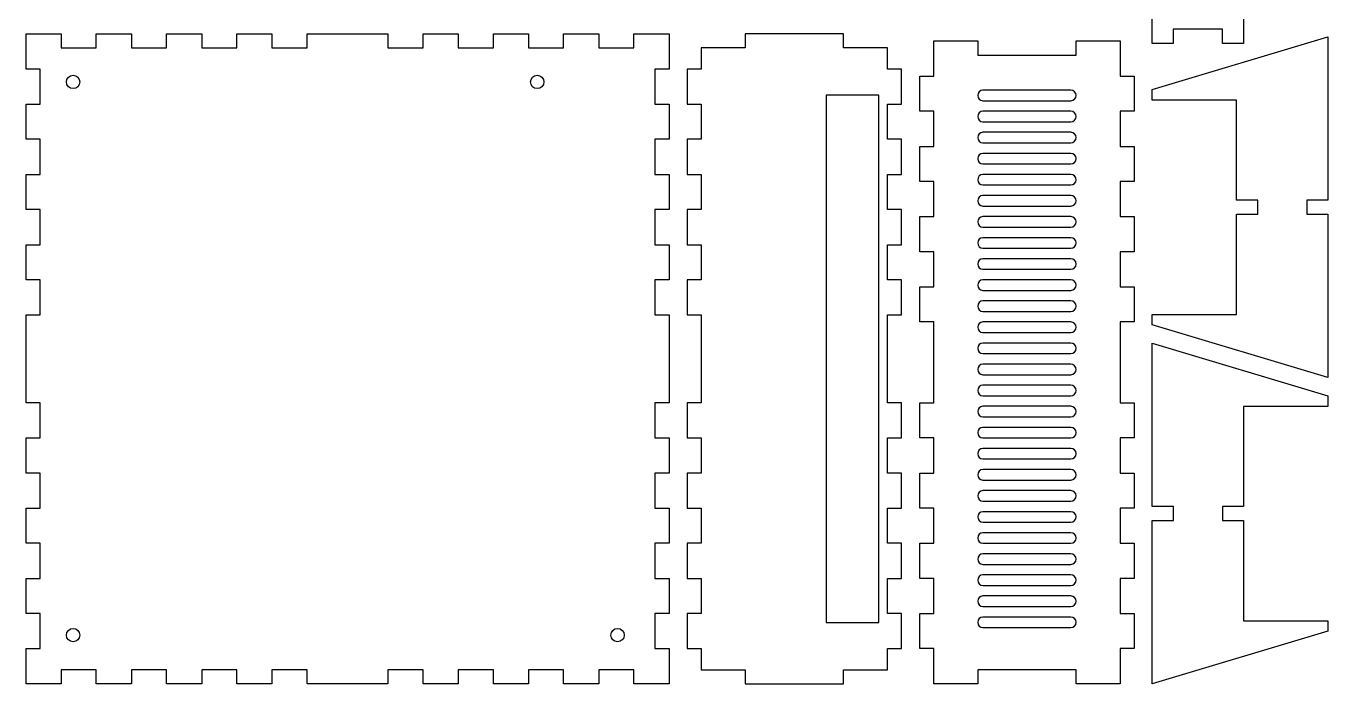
# Model space of a CAD drawing. Extents: x 5 to 376, y 5 to 380.
# Drawn here: x 5.2 to 375.7, y 5.1 to 192.4 of the extents above; entities that cross this region are included whole.
import ezdxf

# ---------------------------------------------------------------- set-up
doc = ezdxf.new("R2010")
doc.units = 0
doc.header["$MEASUREMENT"] = 0
doc.layers.add('Gas', color=7, linetype='Continuous')

msp = doc.modelspace()

# ---------------------------------------------------------------- linework, layer by layer
at = {"color": 7, "linetype": 'Continuous', "lineweight": 25}
for p, q in [((237.848915, 190.177455), (209.848915, 190.177455)), ((209.848915, 190.177455), (209.848915, 186.177455)), ((237.848915, 186.177455), (237.848915, 190.177455)), ((209.848915, 186.177455), (197.348915, 186.177455)), ((197.348915, 186.177455), (197.348915, 180.177455)), ((250.348915, 186.177455), (237.848915, 186.177455)), ((250.348915, 180.177455), (250.348915, 186.177455)), ((197.348915, 180.177455), (193.348915, 180.177455)), ((193.348915, 180.177455), (193.348915, 170.177455)), ((254.348915, 180.177455), (250.348915, 180.177455)), ((254.348915, 170.177455), (254.348915, 180.177455)), ((247.848915, 172.762955), (232.848915, 172.762955)), ((232.848915, 172.762955), (232.848915, 22.591955)), ((247.848915, 22.591955), (247.848915, 172.762955)), ((193.348915, 170.177455), (197.348915, 170.177455)), ((197.348915, 170.177455), (197.348915, 160.177455)), ((250.348915, 160.177455), (250.348915, 170.177455)), ((250.348915, 170.177455), (254.348915, 170.177455)), ((197.348915, 160.177455), (193.348915, 160.177455)), ((193.348915, 160.177455), (193.348915, 150.177455)), ((254.348915, 160.177455), (250.348915, 160.177455)), ((254.348915, 150.177455), (254.348915, 160.177455)), ((193.348915, 150.177455), (197.348915, 150.177455)), ((197.348915, 150.177455), (197.348915, 140.177455)), ((250.348915, 140.177455), (250.348915, 150.177455)), ((250.348915, 150.177455), (254.348915, 150.177455)), ((197.348915, 140.177455), (193.348915, 140.177455)), ((193.348915, 140.177455), (193.348915, 130.177455)), ((254.348915, 140.177455), (250.348915, 140.177455)), ((254.348915, 130.177455), (254.348915, 140.177455)), ((193.348915, 130.177455), (197.348915, 130.177455)), ((197.348915, 130.177455), (197.348915, 120.177455)), ((250.348915, 120.177455), (250.348915, 130.177455)), ((250.348915, 130.177455), (254.348915, 130.177455)), ((197.348915, 120.177455), (193.348915, 120.177455)), ((193.348915, 120.177455), (193.348915, 110.177455)), ((254.348915, 120.177455), (250.348915, 120.177455)), ((254.348915, 110.177455), (254.348915, 120.177455)), ((193.348915, 110.177455), (197.348915, 110.177455)), ((197.348915, 110.177455), (197.348915, 85.177455)), ((250.348915, 110.177455), (254.348915, 110.177455)), ((250.348915, 85.177455), (250.348915, 110.177455)), ((193.348915, 85.177455), (193.348915, 75.177455)), ((197.348915, 85.177455), (193.348915, 85.177455)), ((254.348915, 85.177455), (250.348915, 85.177455)), ((254.348915, 75.177455), (254.348915, 85.177455)), ((193.348915, 75.177455), (197.348915, 75.177455)), ((197.348915, 75.177455), (197.348915, 65.177455)), ((250.348915, 65.177455), (250.348915, 75.177455)), ((250.348915, 75.177455), (254.348915, 75.177455)), ((197.348915, 65.177455), (193.348915, 65.177455)), ((193.348915, 65.177455), (193.348915, 55.177455)), ((254.348915, 65.177455), (250.348915, 65.177455)), ((254.348915, 55.177455), (254.348915, 65.177455)), ((193.348915, 55.177455), (197.348915, 55.177455)), ((197.348915, 55.177455), (197.348915, 45.177455)), ((250.348915, 45.177455), (250.348915, 55.177455)), ((250.348915, 55.177455), (254.348915, 55.177455)), ((197.348915, 45.177455), (193.348915, 45.177455)), ((193.348915, 45.177455), (193.348915, 35.177455)), ((254.348915, 45.177455), (250.348915, 45.177455)), ((254.348915, 35.177455), (254.348915, 45.177455)), ((193.348915, 35.177455), (197.348915, 35.177455)), ((197.348915, 35.177455), (197.348915, 25.177455)), ((250.348915, 25.177455), (250.348915, 35.177455)), ((250.348915, 35.177455), (254.348915, 35.177455)), ((197.348915, 25.177455), (193.348915, 25.177455)), ((193.348915, 25.177455), (193.348915, 15.177455)), ((232.848915, 22.591955), (247.848915, 22.591955)), ((254.348915, 25.177455), (250.348915, 25.177455)), ((254.348915, 15.177455), (254.348915, 25.177455)), ((193.348915, 15.177455), (197.348915, 15.177455)), ((197.348915, 15.177455), (197.348915, 9.177455)), ((250.348915, 9.177455), (250.348915, 15.177455)), ((250.348915, 15.177455), (254.348915, 15.177455)), ((197.348915, 9.177455), (209.848915, 9.177455)), ((209.848915, 9.177455), (209.848915, 5.177455)), ((237.848915, 5.177455), (237.848915, 9.177455)), ((237.848915, 9.177455), (250.348915, 9.177455)), ((209.848915, 5.177455), (237.848915, 5.177455))]:
    msp.add_line(p, q, dxfattribs=at)
at = {"layer": 'Gas', "color": 0}
for p, q in [((325.685237, 187.503855), (325.685237, 325.503579)), ((351.685185, 325.503579), (351.685185, 187.503855)), ((5.177792, 180.177442), (5.177792, 190.177422)), ((5.177792, 190.177422), (15.177772, 190.177422)), ((15.177772, 190.177422), (15.177772, 186.17743)), ((25.177752, 186.17743), (25.177752, 190.177422)), ((25.177752, 190.177422), (35.177732, 190.177422)), ((35.177732, 190.177422), (35.177732, 186.17743)), ((45.177712, 186.17743), (45.177712, 190.177422)), ((45.177712, 190.177422), (55.177692, 190.177422)), ((55.177692, 190.177422), (55.177692, 186.17743)), ((65.177672, 186.17743), (65.177672, 190.177422)), ((65.177672, 190.177422), (75.177652, 190.177422)), ((75.177652, 190.177422), (75.177652, 186.17743)), ((85.177632, 186.17743), (85.177632, 190.177422)), ((85.177632, 190.177422), (108.177586, 190.177422)), ((108.177586, 190.177422), (108.177586, 186.17743)), ((118.177566, 186.17743), (118.177566, 190.177422)), ((118.177566, 190.177422), (128.177546, 190.177422)), ((128.177546, 190.177422), (128.177546, 186.17743)), ((138.177526, 186.17743), (138.177526, 190.177422)), ((138.177526, 190.177422), (148.177506, 190.177422)), ((148.177506, 190.177422), (148.177506, 186.17743)), ((158.177486, 186.17743), (158.177486, 190.177422)), ((158.177486, 190.177422), (168.177466, 190.177422)), ((168.177466, 190.177422), (168.177466, 186.17743)), ((178.177446, 186.17743), (178.177446, 190.177422)), ((178.177446, 190.177422), (188.177426, 190.177422)), ((188.177426, 190.177422), (188.177426, 180.177442)), ((325.704229, 174.347129), (375.704129, 189.347099)), ((345.685197, 191.503847), (331.685225, 191.503847)), ((331.685225, 191.503847), (331.685225, 187.503855)), ((345.685197, 187.503855), (345.685197, 191.503847)), ((375.704129, 189.347099), (375.704129, 142.847192)), ((15.177772, 186.17743), (25.177752, 186.17743)), ((35.177732, 186.17743), (45.177712, 186.17743)), ((55.177692, 186.17743), (65.177672, 186.17743)), ((75.177652, 186.17743), (85.177632, 186.17743)), ((108.177586, 186.17743), (118.177566, 186.17743)), ((128.177546, 186.17743), (138.177526, 186.17743)), ((148.177506, 186.17743), (158.177486, 186.17743)), ((168.177466, 186.17743), (178.177446, 186.17743)), ((263.526568, 178.177446), (263.526568, 188.177426)), ((263.526568, 188.177426), (276.026543, 188.177426)), ((276.026543, 188.177426), (276.026543, 184.177434)), ((304.026487, 184.177434), (304.026487, 188.177426)), ((304.026487, 188.177426), (316.526462, 188.177426)), ((316.526462, 188.177426), (316.526462, 178.177446)), ((331.685225, 187.503855), (325.685237, 187.503855)), ((351.685185, 187.503855), (345.685197, 187.503855)), ((276.026543, 184.177434), (304.026487, 184.177434)), ((9.177784, 180.177442), (5.177792, 180.177442)), ((9.177784, 170.177462), (9.177784, 180.177442)), ((188.177426, 180.177442), (184.177434, 180.177442)), ((184.177434, 180.177442), (184.177434, 170.177462)), ((259.526576, 168.177466), (259.526576, 178.177446)), ((259.526576, 178.177446), (263.526568, 178.177446)), ((316.526462, 178.177446), (320.526454, 178.177446)), ((320.526454, 178.177446), (320.526454, 168.177466)), ((302.526491, 174.177454), (277.52654, 174.177454)), ((325.704229, 171.347135), (325.704229, 174.347129)), ((277.52654, 171.17746), (290.026515, 171.17746)), ((290.026515, 171.17746), (302.52649, 171.17746)), ((349.704181, 171.347135), (325.704229, 171.347135)), ((349.704181, 142.847192), (349.704181, 171.347135)), ((5.177792, 160.177482), (5.177792, 170.177462)), ((5.177792, 170.177462), (9.177784, 170.177462)), ((184.177434, 170.177462), (188.177426, 170.177462)), ((188.177426, 170.177462), (188.177426, 160.177482)), ((263.526568, 168.177466), (259.526576, 168.177466)), ((263.526568, 158.177486), (263.526568, 168.177466)), ((302.526491, 168.177466), (277.52654, 168.177466)), ((320.526454, 168.177466), (316.526462, 168.177466)), ((316.526462, 168.177466), (316.526462, 158.177486)), ((277.52654, 165.177472), (290.026515, 165.177472)), ((290.026515, 165.177472), (302.52649, 165.177472)), ((9.177784, 160.177482), (5.177792, 160.177482)), ((9.177784, 150.177502), (9.177784, 160.177482)), ((188.177426, 160.177482), (184.177434, 160.177482)), ((184.177434, 160.177482), (184.177434, 150.177502)), ((302.526491, 162.177478), (277.52654, 162.177478)), ((259.526576, 148.177506), (259.526576, 158.177486)), ((259.526576, 158.177486), (263.526568, 158.177486)), ((277.52654, 159.177484), (290.026515, 159.177484)), ((302.526491, 156.17749), (277.526541, 156.17749)), ((290.026515, 159.177484), (302.52649, 159.177484)), ((316.526462, 158.177486), (320.526454, 158.177486)), ((320.526454, 158.177486), (320.526454, 148.177506)), ((277.52654, 153.177496), (290.026515, 153.177496)), ((290.026515, 153.177496), (302.52649, 153.177496)), ((5.177792, 140.177522), (5.177792, 150.177502)), ((5.177792, 150.177502), (9.177784, 150.177502)), ((184.177434, 150.177502), (188.177426, 150.177502)), ((188.177426, 150.177502), (188.177426, 140.177522)), ((302.526491, 150.177502), (277.526541, 150.177502)), ((263.526568, 148.177506), (259.526576, 148.177506)), ((263.526568, 138.177526), (263.526568, 148.177506)), ((277.52654, 147.177508), (290.026515, 147.177508)), ((290.026515, 147.177508), (302.52649, 147.177508)), ((320.526454, 148.177506), (316.526462, 148.177506)), ((316.526462, 148.177506), (316.526462, 138.177526)), ((277.52654, 141.17752), (290.026515, 141.17752)), ((302.526491, 144.177514), (277.526541, 144.177514)), ((290.026515, 141.17752), (302.52649, 141.17752)), ((355.704169, 142.847192), (349.704181, 142.847192)), ((355.704169, 138.8472), (355.704169, 142.847192)), ((375.704129, 142.847192), (369.704141, 142.847192)), ((369.704141, 142.847192), (369.704141, 138.8472)), ((9.177784, 140.177522), (5.177792, 140.177522)), ((9.177784, 130.177542), (9.177784, 140.177522)), ((188.177426, 140.177522), (184.177434, 140.177522)), ((184.177434, 140.177522), (184.177434, 130.177542)), ((259.526576, 128.177546), (259.526576, 138.177526)), ((259.526576, 138.177526), (263.526568, 138.177526)), ((302.52649, 138.177526), (277.52654, 138.177526)), ((316.526462, 138.177526), (320.526454, 138.177526)), ((320.526454, 138.177526), (320.526454, 128.177546)), ((349.704181, 138.8472), (355.704169, 138.8472)), ((349.704181, 110.347257), (349.704181, 138.8472)), ((369.704141, 138.8472), (375.704129, 138.8472)), ((375.704129, 138.8472), (375.704129, 92.347293)), ((277.52654, 135.177532), (290.026515, 135.177532)), ((290.026515, 135.177532), (302.52649, 135.177532)), ((5.177792, 120.177562), (5.177792, 130.177542)), ((5.177792, 130.177542), (9.177784, 130.177542)), ((184.177434, 130.177542), (188.177426, 130.177542)), ((188.177426, 130.177542), (188.177426, 120.177562)), ((302.52649, 132.177538), (277.526541, 132.177538)), ((263.526568, 128.177546), (259.526576, 128.177546)), ((263.526568, 118.177566), (263.526568, 128.177546)), ((277.52654, 129.177544), (290.026515, 129.177544)), ((302.52649, 126.17755), (277.52654, 126.17755)), ((290.026515, 129.177544), (302.52649, 129.177544)), ((320.526454, 128.177546), (316.526462, 128.177546)), ((316.526462, 128.177546), (316.526462, 118.177566)), ((277.52654, 123.177556), (290.026515, 123.177556)), ((290.026515, 123.177556), (302.52649, 123.177556)), ((9.177784, 120.177562), (5.177792, 120.177562)), ((9.177784, 110.177582), (9.177784, 120.177562)), ((188.177426, 120.177562), (184.177434, 120.177562)), ((184.177434, 120.177562), (184.177434, 110.177582)), ((302.526491, 120.177562), (277.52654, 120.177562)), ((259.526576, 108.177586), (259.526576, 118.177566)), ((259.526576, 118.177566), (263.526568, 118.177566)), ((277.52654, 117.177568), (290.026515, 117.177568)), ((290.026515, 117.177568), (302.52649, 117.177568)), ((316.526462, 118.177566), (320.526454, 118.177566)), ((320.526454, 118.177566), (320.526454, 108.177586)), ((302.52649, 114.177574), (277.52654, 114.177574)), ((277.52654, 111.17758), (290.026515, 111.17758)), ((290.026515, 111.17758), (302.52649, 111.17758)), ((5.177792, 85.177632), (5.177792, 110.177582)), ((5.177792, 110.177582), (9.177784, 110.177582)), ((184.177434, 110.177582), (188.177426, 110.177582)), ((188.177426, 110.177582), (188.177426, 85.177632)), ((263.526568, 108.177586), (259.526576, 108.177586)), ((263.526568, 85.177632), (263.526568, 108.177586)), ((302.526491, 108.177586), (277.52654, 108.177586)), ((320.526454, 108.177586), (316.526462, 108.177586)), ((316.526462, 108.177586), (316.526462, 85.177632)), ((325.704229, 107.347263), (325.704229, 110.347257)), ((325.704229, 110.347257), (349.704181, 110.347257)), ((277.52654, 105.177592), (290.026515, 105.177592)), ((290.026515, 105.177592), (302.526491, 105.177592)), ((375.704129, 92.347293), (325.704229, 107.347263)), ((302.526491, 102.177598), (277.526541, 102.177598)), ((325.704229, 55.627199), (325.704229, 102.127106)), ((325.704229, 102.127106), (375.704129, 87.127136)), ((277.52654, 99.177604), (290.026515, 99.177604)), ((290.026515, 99.177604), (302.52649, 99.177604)), ((302.526491, 96.17761), (277.52654, 96.17761)), ((277.52654, 93.177616), (290.026515, 93.177616)), ((290.026515, 93.177616), (302.52649, 93.177616)), ((302.52649, 90.177622), (277.526541, 90.177622)), ((277.52654, 87.177628), (290.026515, 87.177628)), ((290.026515, 87.177628), (302.52649, 87.177628)), ((375.704129, 87.127136), (375.704129, 84.127142)), ((9.177784, 85.177632), (5.177792, 85.177632)), ((9.177784, 75.177652), (9.177784, 85.177632)), ((188.177426, 85.177632), (184.177434, 85.177632)), ((184.177434, 85.177632), (184.177434, 75.177652)), ((259.526576, 75.177652), (259.526576, 85.177632)), ((259.526576, 85.177632), (263.526568, 85.177632)), ((302.526491, 84.177634), (277.526541, 84.177634)), ((316.526462, 85.177632), (320.526454, 85.177632)), ((320.526454, 85.177632), (320.526454, 75.177652)), ((375.704129, 84.127142), (351.704177, 84.127142)), ((351.704177, 84.127142), (351.704177, 55.627199)), ((277.52654, 81.17764), (290.026515, 81.17764)), ((302.526491, 78.177646), (277.526541, 78.177646)), ((290.026515, 81.17764), (302.52649, 81.17764)), ((5.177792, 65.177672), (5.177792, 75.177652)), ((5.177792, 75.177652), (9.177784, 75.177652)), ((184.177434, 75.177652), (188.177426, 75.177652)), ((188.177426, 75.177652), (188.177426, 65.177672)), ((263.526568, 75.177652), (259.526576, 75.177652)), ((263.526568, 65.177672), (263.526568, 75.177652)), ((277.52654, 75.177652), (290.026515, 75.177652)), ((290.026515, 75.177652), (302.52649, 75.177652)), ((320.526454, 75.177652), (316.526462, 75.177652)), ((316.526462, 75.177652), (316.526462, 65.177672)), ((302.526491, 72.177658), (277.52654, 72.177658)), ((277.52654, 69.177664), (290.026516, 69.177664)), ((290.026516, 69.177664), (302.526491, 69.177664)), ((9.177784, 65.177672), (5.177792, 65.177672)), ((9.177784, 55.177692), (9.177784, 65.177672)), ((188.177426, 65.177672), (184.177434, 65.177672)), ((184.177434, 65.177672), (184.177434, 55.177692)), ((259.526576, 55.177692), (259.526576, 65.177672)), ((259.526576, 65.177672), (263.526568, 65.177672)), ((277.52654, 63.177676), (290.026515, 63.177676)), ((302.526491, 66.17767), (277.526541, 66.17767)), ((290.026515, 63.177676), (302.52649, 63.177676)), ((316.526462, 65.177672), (320.526454, 65.177672)), ((320.526454, 65.177672), (320.526454, 55.177692)), ((302.526491, 60.177682), (277.52654, 60.177682)), ((277.52654, 57.177688), (290.026515, 57.177688)), ((290.026515, 57.177688), (302.52649, 57.177688)), ((331.704217, 55.627199), (325.704229, 55.627199)), ((331.704217, 51.627207), (331.704217, 55.627199)), ((351.704177, 55.627199), (345.704189, 55.627199)), ((345.704189, 55.627199), (345.704189, 51.627207)), ((5.177792, 45.177712), (5.177792, 55.177692)), ((5.177792, 55.177692), (9.177784, 55.177692)), ((184.177434, 55.177692), (188.177426, 55.177692)), ((188.177426, 55.177692), (188.177426, 45.177712)), ((263.526568, 55.177692), (259.526576, 55.177692)), ((263.526568, 45.177712), (263.526568, 55.177692)), ((302.526491, 54.177694), (277.526541, 54.177694)), ((320.526454, 55.177692), (316.526462, 55.177692)), ((316.526462, 55.177692), (316.526462, 45.177712)), ((277.52654, 51.1777), (290.026515, 51.1777)), ((302.526491, 48.177706), (277.52654, 48.177706)), ((290.026515, 51.1777), (302.52649, 51.1777)), ((325.704229, 5.1273), (325.704229, 51.627207)), ((325.704229, 51.627207), (331.704217, 51.627207)), ((345.704189, 51.627207), (351.704177, 51.627207)), ((351.704177, 51.627207), (351.704177, 23.127264)), ((9.177784, 45.177712), (5.177792, 45.177712)), ((9.177784, 35.177732), (9.177784, 45.177712)), ((188.177426, 45.177712), (184.177434, 45.177712)), ((184.177434, 45.177712), (184.177434, 35.177732)), ((259.526576, 35.177732), (259.526576, 45.177712)), ((259.526576, 45.177712), (263.526568, 45.177712)), ((277.52654, 45.177712), (290.026515, 45.177712)), ((290.026515, 45.177712), (302.52649, 45.177712)), ((316.526462, 45.177712), (320.526454, 45.177712)), ((320.526454, 45.177712), (320.526454, 35.177732)), ((302.526491, 42.177718), (277.52654, 42.177718)), ((277.52654, 39.177724), (290.026515, 39.177724)), ((290.026515, 39.177724), (302.52649, 39.177724)), ((5.177792, 25.177752), (5.177792, 35.177732)), ((5.177792, 35.177732), (9.177784, 35.177732)), ((184.177434, 35.177732), (188.177426, 35.177732)), ((188.177426, 35.177732), (188.177426, 25.177752)), ((263.526568, 35.177732), (259.526576, 35.177732)), ((263.526568, 25.177752), (263.526568, 35.177732)), ((302.526491, 36.17773), (277.52654, 36.17773)), ((320.526454, 35.177732), (316.526462, 35.177732)), ((316.526462, 35.177732), (316.526462, 25.177752)), ((277.52654, 33.177736), (290.026515, 33.177736)), ((302.526491, 30.177742), (277.526541, 30.177742)), ((290.026515, 33.177736), (302.52649, 33.177736)), ((277.52654, 27.177748), (290.026515, 27.177748)), ((290.026515, 27.177748), (302.52649, 27.177748)), ((9.177784, 25.177752), (5.177792, 25.177752)), ((9.177784, 15.177772), (9.177784, 25.177752)), ((188.177426, 25.177752), (184.177434, 25.177752)), ((184.177434, 25.177752), (184.177434, 15.177772)), ((259.526576, 15.177772), (259.526576, 25.177752)), ((259.526576, 25.177752), (263.526568, 25.177752)), ((302.526491, 24.177754), (277.526541, 24.177754)), ((316.526462, 25.177752), (320.526454, 25.177752)), ((320.526454, 25.177752), (320.526454, 15.177772)), ((351.704177, 23.127264), (375.704129, 23.127264)), ((375.704129, 23.127264), (375.704129, 20.12727)), ((277.52654, 21.17776), (290.026515, 21.17776)), ((290.026515, 21.17776), (302.52649, 21.17776)), ((375.704129, 20.12727), (325.704229, 5.1273)), ((5.177792, 5.177792), (5.177792, 15.177772)), ((5.177792, 15.177772), (9.177784, 15.177772)), ((184.177434, 15.177772), (188.177426, 15.177772)), ((188.177426, 15.177772), (188.177426, 5.177792)), ((263.526568, 15.177772), (259.526576, 15.177772)), ((263.526568, 5.177792), (263.526568, 15.177772)), ((320.526454, 15.177772), (316.526462, 15.177772)), ((316.526462, 15.177772), (316.526462, 5.177792)), ((25.177752, 9.177784), (15.177772, 9.177784)), ((15.177772, 9.177784), (15.177772, 5.177792)), ((25.177752, 5.177792), (25.177752, 9.177784)), ((45.177712, 9.177784), (35.177732, 9.177784)), ((35.177732, 9.177784), (35.177732, 5.177792)), ((45.177712, 5.177792), (45.177712, 9.177784)), ((65.177672, 9.177784), (55.177692, 9.177784)), ((55.177692, 9.177784), (55.177692, 5.177792)), ((65.177672, 5.177792), (65.177672, 9.177784)), ((85.177632, 9.177784), (75.177652, 9.177784)), ((75.177652, 9.177784), (75.177652, 5.177792)), ((85.177632, 5.177792), (85.177632, 9.177784)), ((118.177566, 9.177784), (108.177586, 9.177784)), ((108.177586, 9.177784), (108.177586, 5.177792)), ((118.177566, 5.177792), (118.177566, 9.177784)), ((138.177526, 9.177784), (128.177546, 9.177784)), ((128.177546, 9.177784), (128.177546, 5.177792)), ((138.177526, 5.177792), (138.177526, 9.177784)), ((158.177486, 9.177784), (148.177506, 9.177784)), ((148.177506, 9.177784), (148.177506, 5.177792)), ((158.177486, 5.177792), (158.177486, 9.177784)), ((178.177446, 9.177784), (168.177466, 9.177784)), ((168.177466, 9.177784), (168.177466, 5.177792)), ((178.177446, 5.177792), (178.177446, 9.177784)), ((304.026487, 9.177784), (276.026543, 9.177784)), ((276.026543, 9.177784), (276.026543, 5.177792)), ((304.026487, 5.177792), (304.026487, 9.177784)), ((10.177782, 5.177792), (5.177792, 5.177792)), ((15.177772, 5.177792), (10.177782, 5.177792)), ((35.177732, 5.177792), (25.177752, 5.177792)), ((55.177692, 5.177792), (45.177712, 5.177792)), ((75.177652, 5.177792), (65.177672, 5.177792)), ((108.177586, 5.177792), (85.177632, 5.177792)), ((128.177546, 5.177792), (118.177566, 5.177792)), ((148.177506, 5.177792), (138.177526, 5.177792)), ((168.177466, 5.177792), (158.177486, 5.177792)), ((188.177426, 5.177792), (178.177446, 5.177792)), ((276.026543, 5.177792), (263.526568, 5.177792)), ((316.526462, 5.177792), (304.026487, 5.177792))]:
    msp.add_line(p, q, dxfattribs=at)
for centre in [(18.577679, 176.507492), (150.657415, 176.507492), (18.577679, 19.027807), (173.517369, 19.027807)]:
    msp.add_circle(centre, 1.899996, dxfattribs=at)
for centre, start, end in [((277.52654, 172.677457), 90, 270), ((302.52649, 172.677457), 270, 90), ((277.52654, 166.677469), 90, 270), ((302.52649, 166.677469), 270, 90), ((277.52654, 160.677481), 90, 270), ((302.52649, 160.677481), 270, 90), ((277.52654, 154.677493), 90, 270), ((302.52649, 154.677493), 270, 90), ((277.52654, 148.677505), 90, 270), ((302.52649, 148.677505), 270, 90), ((277.52654, 142.677517), 90, 270), ((302.52649, 142.677517), 270, 90), ((277.52654, 136.677529), 90, 270), ((302.52649, 136.677529), 270, 90), ((277.52654, 130.677541), 90, 270), ((302.52649, 130.677541), 270, 90), ((277.52654, 124.677553), 90, 270), ((302.52649, 124.677553), 270, 90), ((277.52654, 118.677565), 90, 270), ((302.52649, 118.677565), 270, 90), ((277.52654, 112.677577), 90, 270), ((302.52649, 112.677577), 270, 90), ((277.52654, 106.677589), 90, 270), ((302.52649, 106.677589), 270, 90), ((277.52654, 100.677601), 90, 270), ((302.52649, 100.677601), 270, 90), ((277.52654, 94.677613), 90, 270), ((302.52649, 94.677613), 270, 90), ((277.52654, 88.677625), 90, 270), ((302.52649, 88.677625), 270, 90), ((277.52654, 82.677637), 90, 270), ((302.52649, 82.677637), 270, 90), ((277.52654, 76.677649), 90, 270), ((302.52649, 76.677649), 270, 90), ((277.52654, 70.677661), 90, 270), ((302.52649, 70.677661), 270, 90), ((277.52654, 64.677673), 90, 270), ((302.52649, 64.677673), 270, 90), ((277.52654, 58.677685), 90, 270), ((302.52649, 58.677685), 270, 90), ((277.52654, 52.677697), 90, 270), ((302.52649, 52.677697), 270, 90), ((277.52654, 46.677709), 90, 270), ((302.52649, 46.677709), 270, 90), ((277.52654, 40.677721), 90, 270), ((302.52649, 40.677721), 270, 90), ((277.52654, 34.677733), 90, 270), ((302.52649, 34.677733), 270, 90), ((277.52654, 28.677745), 90, 270), ((302.52649, 28.677745), 270, 90), ((277.52654, 22.677757), 90, 270), ((302.52649, 22.677757), 270, 90)]:
    msp.add_arc(centre, 1.499997, start, end, dxfattribs=at)

doc.saveas('drawing.dxf')
